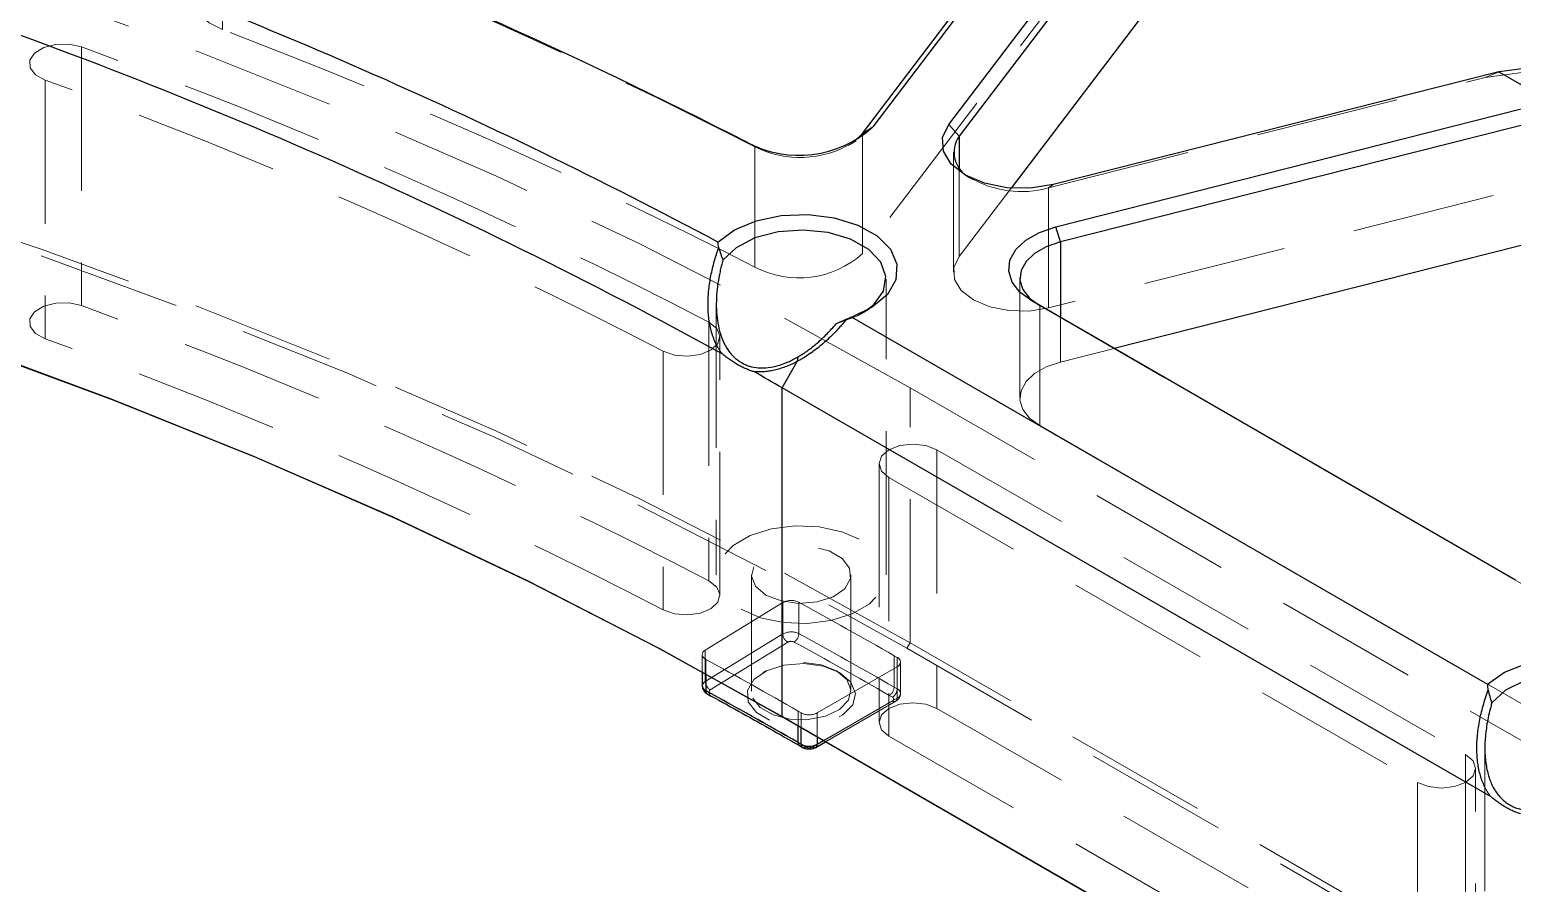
# Model space of a CAD drawing. Header units: millimetres. Extents: x 0 to 420, y 0 to 298.
# Drawn here: x 349.41 to 362.51, y 254.5 to 262.05 of the extents above; entities that cross this region are included whole.
import ezdxf

# ---------------------------------------------------------------- set-up
doc = ezdxf.new("R2010")
doc.units = ezdxf.units.MM
doc.linetypes.add('HIDDEN', pattern=[1.905, 1.27, -0.635])

msp = doc.modelspace()

# ---------------------------------------------------------------- linework, layer by layer
at = {"color": 7, "linetype": 'HIDDEN', "lineweight": 18}
for p, q in [((360.08423, 264.432762), (356.767419, 260.068392)), ((351.113113, 263.109696), (351.113113, 262.048193)), ((362.271213, 261.626584), (366.03358, 262.12488)), ((349.867367, 261.89492), (349.867367, 259.608605)), ((362.392799, 261.675967), (362.271213, 261.626584)), ((349.546849, 261.60211), (349.546849, 259.315796)), ((358.413232, 260.649474), (362.271213, 261.626584)), ((366.03358, 261.517976), (358.413232, 259.587971)), ((356.767419, 261.129895), (356.767419, 260.068392)), ((355.817799, 261.010972), (355.751103, 261.049612)), ((355.817799, 261.010972), (355.817799, 259.949469)), ((356.642305, 261.024171), (356.713027, 261.065011)), ((357.572176, 260.966663), (357.572176, 259.90516)), ((357.622729, 260.827504), (357.622729, 260.044318)), ((357.677121, 260.76262), (357.747843, 260.72178)), ((358.081238, 260.64764), (357.622729, 260.044318)), ((358.413232, 260.649474), (358.453408, 260.678263)), ((358.413232, 260.649474), (358.413232, 259.587971)), ((356.976597, 257.230573), (356.976597, 259.843504)), ((358.158761, 259.854423), (358.158761, 258.79292)), ((355.476597, 259.620706), (355.476597, 257.230573)), ((356.757013, 259.537401), (356.827736, 259.578241)), ((358.334497, 259.609501), (358.263786, 259.650334)), ((358.334497, 259.609501), (362.610356, 257.1411)), ((358.334497, 259.609501), (358.334497, 258.547997)), ((355.410363, 259.462058), (355.410363, 257.175744)), ((358.517706, 259.50375), (358.517706, 259.110109)), ((355.508841, 257.04745), (355.508841, 259.333764)), ((355.007319, 259.20547), (355.007319, 256.919156)), ((358.991653, 259.230146), (358.517706, 259.110109)), ((357.189217, 258.88259), (366.327354, 253.607256)), ((357.189217, 256.628938), (357.189217, 258.88259)), ((358.334497, 258.547997), (362.610356, 256.079597)), ((357.426461, 258.334718), (357.426461, 256.048404)), ((357.426461, 258.334718), (362.097873, 255.640151)), ((356.914329, 258.212257), (356.914329, 255.925942)), ((357.002197, 258.089795), (361.673609, 255.395229)), ((357.002197, 258.089795), (357.002197, 255.803481)), ((355.786597, 257.230573), (355.786597, 256.201732)), ((356.666597, 256.201732), (356.666597, 257.230573)), ((356.064088, 256.984487), (355.37952, 256.563671)), ((356.064088, 256.984487), (356.064088, 256.706863)), ((356.205619, 256.709328), (356.205619, 256.986952)), ((356.064088, 256.706863), (355.37952, 256.286047)), ((355.352415, 256.524152), (355.352415, 256.372127)), ((355.37952, 256.286047), (355.37952, 256.563671)), ((355.423257, 256.213344), (356.107825, 256.634159)), ((357.160933, 256.579948), (357.189217, 256.628938)), ((357.160933, 256.579948), (366.299069, 251.304614)), ((366.327354, 251.353604), (357.189217, 256.628938)), ((355.383774, 256.482171), (355.383774, 256.354926)), ((356.36794, 256.009058), (357.075047, 256.417263)), ((357.047796, 256.514635), (357.075047, 256.498903)), ((357.047796, 256.237011), (357.047796, 256.514635)), ((357.075047, 256.498903), (357.075047, 256.221279)), ((357.075047, 256.139639), (357.075047, 256.417263)), ((357.104336, 256.180459), (357.104336, 256.458083)), ((355.91542, 256.381312), (355.887131, 256.364976)), ((356.566064, 256.364976), (356.537775, 256.381312)), ((356.424548, 255.764113), (357.075047, 256.139639)), ((357.005369, 256.163527), (357.032621, 256.147795)), ((357.075047, 256.221279), (357.047796, 256.237011)), ((356.199268, 256.02479), (356.226519, 256.009058)), ((356.199268, 255.894165), (356.199268, 256.02479)), ((356.226519, 255.878433), (356.226519, 256.009058)), ((357.032621, 256.115138), (356.325514, 255.706934)), ((356.36794, 256.009058), (356.36794, 255.796792)), ((356.442126, 255.753966), (357.062618, 256.112168)), ((357.426461, 256.048404), (362.097873, 253.353837)), ((357.002197, 255.803481), (361.673609, 253.108914)), ((356.268945, 255.706934), (356.241694, 255.722666)), ((362.097873, 255.640151), (362.097873, 253.353837)), ((362.267569, 255.702569), (362.267569, 253.3134)), ((362.185741, 253.231376), (362.185741, 255.51769)), ((361.673609, 255.395229), (361.673609, 253.108914))]:
    msp.add_line(p, q, dxfattribs=at)
at = {"color": 7, "linetype": 'Continuous', "lineweight": 25}
for p, q in [((360.965959, 264.443452), (358.081238, 260.64764)), ((356.767419, 261.129895), (358.786925, 263.787229)), ((358.803693, 263.747257), (356.858993, 261.188356)), ((357.531154, 261.210668), (359.259099, 263.484356)), ((359.315318, 263.332986), (357.622729, 261.105821)), ((366.087339, 262.165279), (362.392799, 261.675967)), ((362.391977, 261.675784), (358.453408, 260.678263)), ((362.392799, 261.675967), (362.391977, 261.675784)), ((362.391977, 261.675784), (362.847383, 261.412884)), ((358.47753, 260.306131), (362.847383, 261.412884)), ((362.950166, 261.294221), (358.517706, 260.171612)), ((356.767419, 261.129895), (356.858993, 261.188356)), ((357.622729, 261.105821), (357.531154, 261.210668)), ((357.622729, 261.105821), (357.622729, 260.827504)), ((366.134606, 261.039241), (358.991653, 259.230146)), ((358.517706, 260.171612), (358.47753, 260.306131)), ((358.517706, 260.171612), (358.517706, 259.50375)), ((362.539645, 257.181934), (358.263786, 259.650334)), ((356.672747, 259.507491), (362.291982, 256.263576)), ((356.19754, 259.155245), (356.192418, 259.115783)), ((356.057846, 258.882696), (356.192418, 259.115783)), ((362.322335, 255.266284), (356.057846, 258.882696)), ((356.057846, 255.975811), (356.057846, 258.882696)), ((355.352415, 256.372127), (355.352415, 256.246528)), ((355.383774, 256.354926), (355.383774, 256.204547)), ((356.057846, 255.975811), (362.734727, 252.12133)), ((356.08613, 255.959478), (356.057846, 255.975811)), ((362.757564, 252.108141), (356.08613, 255.959478)), ((356.199268, 255.747166), (356.199268, 255.894165)), ((356.226519, 255.731435), (356.226519, 255.878433)), ((356.199268, 255.747166), (356.226519, 255.731435)), ((356.355511, 255.703964), (356.442126, 255.753966)), ((356.36794, 255.796792), (356.36794, 255.731435)), ((356.36794, 255.731435), (356.424548, 255.764113)), ((356.211696, 255.719696), (356.238948, 255.703964))]:
    msp.add_line(p, q, dxfattribs=at)
at = {"color": 7, "linetype": 'HIDDEN', "lineweight": 18, "flags": 128}
for points in [[(357.189217, 258.88259), (356.014793, 259.534031), (354.796267, 260.157893), (353.53558, 260.753184), (352.234742, 261.318953), (350.895826, 261.8543), (349.520964, 262.358372), (348.112349, 262.830364), (346.672225, 263.269526), (345.202886, 263.675157), (343.706675, 264.046611), (342.185974, 264.383296)], [(351.185758, 262.649275), (351.053645, 262.599501), (350.948571, 262.53157), (350.8778, 262.450175), (350.846226, 262.360946), (350.856031, 262.27005), (350.906537, 262.183771), (350.994252, 262.108075), (351.113113, 262.048193)], [(342.172399, 262.07526), (343.691609, 261.738906), (345.186353, 261.367816), (346.654251, 260.962583), (348.092964, 260.523852), (349.500198, 260.052322), (350.873711, 259.548744), (352.211315, 259.013922), (353.510878, 258.448707), (354.770328, 257.854001), (355.98766, 257.23075), (357.160933, 256.579948)], [(357.189217, 256.628938), (356.014793, 257.280378), (354.796267, 257.904241), (353.53558, 258.499531), (352.234742, 259.065301), (350.895826, 259.600648), (349.520964, 260.104719), (348.112349, 260.576712), (346.672225, 261.015873), (345.202886, 261.421504), (343.706675, 261.792958), (342.185974, 262.129643)], [(349.867367, 261.89492), (349.758116, 261.919179), (349.6411, 261.917457), (349.534133, 261.890015), (349.4535, 261.84103), (349.411476, 261.777961), (349.41446, 261.710409), (349.461996, 261.648658), (349.546849, 261.60211)], [(357.622729, 260.044318), (357.576052, 259.944467), (357.582523, 259.841112), (357.641564, 259.743467), (357.747912, 259.660237), (357.892085, 259.598844), (358.06123, 259.56476), (358.240266, 259.561025), (358.413232, 259.587971)], [(349.867367, 259.608605), (349.758116, 259.632865), (349.6411, 259.631143), (349.534133, 259.6037), (349.4535, 259.554716), (349.411476, 259.491647), (349.41446, 259.424095), (349.461996, 259.362344), (349.546849, 259.315796)], [(356.535894, 259.44907), (356.723599, 259.51925), (356.790159, 259.557821)], [(355.007319, 259.20547), (355.107705, 259.170716), (355.223488, 259.160784), (355.337042, 259.177187), (355.431077, 259.217428), (355.49128, 259.27538), (355.508483, 259.34222), (355.480069, 259.407773), (355.410363, 259.462058)], [(358.334497, 258.547997), (358.244925, 258.614079), (358.185508, 258.690656), (358.159731, 258.773234), (358.169108, 258.856968), (358.213088, 258.936942), (358.289091, 259.008465), (358.392656, 259.067339), (358.517706, 259.110109)], [(357.426461, 258.334718), (357.329134, 258.37226), (357.214329, 258.385443), (357.099524, 258.37226), (357.002197, 258.334718), (356.937165, 258.278532), (356.914329, 258.212257), (356.937165, 258.145981), (357.002197, 258.089795)], [(355.696267, 256.92442), (355.86716, 256.850568), (356.067173, 256.807502), (356.280102, 256.798711), (356.488695, 256.824906), (356.676055, 256.883966), (356.827003, 256.971107), (356.92931, 257.079267), (356.974686, 257.199686), (356.959457, 257.322607), (356.884856, 257.438072), (356.756927, 257.536726), (356.586034, 257.610578), (356.386021, 257.653644), (356.173093, 257.662436), (355.964499, 257.63624), (355.777139, 257.57718), (355.626191, 257.49004), (355.523885, 257.381879), (355.478508, 257.261461), (355.493737, 257.13854), (355.568338, 257.023075), (355.696267, 256.92442)], [(355.91547, 257.050964), (356.048872, 256.99821), (356.206276, 256.976838), (356.366425, 256.989734), (356.50769, 257.035157), (356.610991, 257.106973), (356.662378, 257.195481), (356.65491, 257.288728), (356.589596, 257.374122), (356.475257, 257.440128), (356.327335, 257.477833), (356.165808, 257.482144), (356.012491, 257.452479), (355.88809, 257.392845), (355.809407, 257.311294), (355.787067, 257.218842), (355.824088, 257.127975), (355.91547, 257.050964)], [(355.007319, 256.919156), (355.107705, 256.884402), (355.223488, 256.87447), (355.337042, 256.890873), (355.431077, 256.931114), (355.49128, 256.989065), (355.508483, 257.055906), (355.480069, 257.121458), (355.410363, 257.175744)], [(355.37952, 256.563671), (355.367582, 256.554718), (355.358894, 256.544593), (355.353788, 256.533686), (355.352461, 256.522413), (355.354962, 256.511207), (355.361196, 256.500497), (355.370924, 256.490693), (355.383774, 256.482171)], [(356.566008, 256.365008), (356.420479, 256.422558), (356.248765, 256.445873), (356.074057, 256.431804), (355.919951, 256.382251), (355.807258, 256.303907), (355.7512, 256.207353), (355.759347, 256.105628), (355.830598, 256.012472), (355.955332, 255.940465), (356.116701, 255.899332), (356.292912, 255.894629), (356.460167, 255.926991), (356.595878, 255.992047), (356.681714, 256.081011), (356.706085, 256.181868), (356.665698, 256.280996), (356.566008, 256.365008)], [(356.537724, 256.381342), (356.629107, 256.30433), (356.666128, 256.213463), (356.643788, 256.121011), (356.565104, 256.039461), (356.440703, 255.979826), (356.287386, 255.950161), (356.125859, 255.954472), (355.977937, 255.992177), (355.863598, 256.058184), (355.798284, 256.143577), (355.790817, 256.236825), (355.842203, 256.325333), (355.945505, 256.397148), (356.086769, 256.442571), (356.246918, 256.455467), (356.404322, 256.434096), (356.537724, 256.381342)], [(355.424959, 256.180743), (355.419819, 256.184152), (355.415928, 256.188074), (355.413434, 256.192358), (355.412433, 256.19684), (355.412964, 256.201349), (355.415007, 256.205712), (355.418482, 256.209762), (355.423257, 256.213344)], [(357.426461, 256.048404), (357.329134, 256.085946), (357.214329, 256.099129), (357.099524, 256.085946), (357.002197, 256.048404), (356.937165, 255.992218), (356.914329, 255.925942), (356.937165, 255.859667), (357.002197, 255.803481)], [(361.673609, 255.395229), (361.770936, 255.357687), (361.885741, 255.344504), (362.000546, 255.357687), (362.097873, 255.395229), (362.162905, 255.451414), (362.185741, 255.51769), (362.162905, 255.583965), (362.097873, 255.640151)]]:
    msp.add_lwpolyline(points, dxfattribs=at)
at = {"color": 7, "linetype": 'Continuous', "lineweight": 25, "flags": 128}
for points in [[(337.546804, 261.970777), (339.031641, 261.74579), (340.50008, 261.487414), (341.949869, 261.196045), (343.378784, 260.872129), (344.784634, 260.516164), (346.165263, 260.128695), (347.518554, 259.710316), (348.842431, 259.26167), (350.134864, 258.783444), (351.39387, 258.276372), (352.617519, 257.741231), (353.803935, 257.178842), (354.951297, 256.590068), (356.057846, 255.975811)], [(356.08613, 255.959478), (354.978452, 256.574361), (353.829919, 257.163736), (352.642293, 257.726699), (351.417395, 258.262386), (350.157104, 258.769976), (348.863353, 259.24869), (347.538125, 259.697794), (346.183453, 260.116599), (344.801415, 260.504463), (343.39413, 260.860792), (341.963757, 261.185038), (340.512489, 261.476704), (339.042552, 261.735344), (337.556199, 261.96056)], [(356.674937, 261.044591), (356.69585, 261.059607), (356.767419, 261.129895)], [(358.453408, 260.678263), (358.251615, 260.646826), (358.042739, 260.651184), (357.845404, 260.690948), (357.677201, 260.762574), (357.553129, 260.859675), (357.484247, 260.973594), (357.476698, 261.094176), (357.531154, 261.210668)], [(355.490476, 260.170506), (355.636417, 260.27829), (355.828232, 260.358626), (356.051011, 260.405269), (356.287438, 260.414594), (356.519136, 260.385876), (356.728095, 260.321347), (356.898074, 260.226024), (357.01586, 260.107314), (357.072298, 259.974446), (357.063002, 259.837747), (356.988693, 259.707842), (356.855148, 259.594829), (356.672747, 259.507491)], [(356.790159, 259.557821), (356.867115, 259.61826), (356.953682, 259.737296), (356.975604, 259.865776), (356.930932, 259.992275), (356.823637, 260.105547), (356.663259, 260.19552), (356.464057, 260.254196), (356.243743, 260.276357), (356.021904, 260.260032), (355.818264, 260.206674), (355.65093, 260.121027), (355.534778, 260.010705), (355.534778, 260.010705)], [(358.263786, 259.650334), (358.159286, 259.72743), (358.089965, 259.816769), (358.059893, 259.91311), (358.070832, 260.010799), (358.122143, 260.104103), (358.210813, 260.187547), (358.331638, 260.256233), (358.47753, 260.306131)], [(358.517706, 260.171612), (358.392656, 260.128842), (358.289091, 260.069969), (358.213088, 259.998446), (358.169108, 259.918471), (358.159731, 259.834737), (358.185508, 259.752159), (358.244925, 259.675582), (358.334497, 259.609501)], [(362.291982, 256.263576), (362.44147, 256.368783), (362.63526, 256.446245), (362.858449, 256.490005), (363.093874, 256.496698), (363.323431, 256.46581), (363.529468, 256.399716), (363.696141, 256.303498), (363.810632, 256.184555), (363.864137, 256.052035), (363.852543, 255.916127), (363.77674, 255.787282), (363.642557, 255.67541), (363.460314, 255.589112)], [(363.581131, 255.640648), (363.652554, 255.695926), (363.741992, 255.814224), (363.767047, 255.942485), (363.725494, 256.06931), (363.621025, 256.183429), (363.462925, 256.274698), (363.265244, 256.335007), (363.045552, 256.358995), (362.823373, 256.344531), (362.618453, 256.2929), (362.449003, 256.20869), (362.330084, 256.099387), (362.330084, 256.099387)]]:
    msp.add_lwpolyline(points, dxfattribs=at)
at = {"color": 7, "linetype": 'Continuous', "lineweight": 25}
for centre, radius, start, end in [((334.582846, 219.904209), 46.271366, 62.7753382, 69.1420958), ((334.18343, 220.279597), 45.224715, 61.8918592, 70.714102), ((334.07815, 220.160758), 44.528847, 61.2027096, 71.4192111), ((356.205255, 261.915847), 0.978068, 242.3327552, 311.9434915), ((357.822875, 260.963154), 0.245789, 144.5181897, 244.0215294), ((337.455984, 226.659194), 37.207303, 60.0031813, 60.4450598), ((355.402876, 256.251519), 0.050707, 185.6477372, 247.8701359), ((355.412717, 256.201097), 0.029148, 173.2017669, 235.5354855), ((337.226911, 222.875823), 37.953597, 60.0077431, 61.4192811), ((356.228668, 255.743921), 0.029579, 173.7011522, 234.9866674), ((356.25656, 255.728479), 0.030186, 174.3802681, 234.2945359), ((356.29723, 255.867906), 0.153702, 242.6096722, 297.3903278), ((356.339402, 255.7278), 0.028769, 304.0386522, 7.2576066)]:
    msp.add_arc(centre, radius, start, end, dxfattribs=at)
at = {"color": 7, "linetype": 'HIDDEN', "lineweight": 18}
for centre, radius, start, end in [((334.598037, 219.765458), 46.383948, 62.7753382, 69.1420958), ((334.598037, 218.703955), 46.383948, 62.7753382, 69.1420958), ((334.26716, 218.820661), 45.812206, 62.5148314, 70.0911298), ((334.178904, 219.169155), 45.130138, 62.5148314, 70.0911298), ((356.215362, 261.818296), 0.899905, 243.7822833, 300.7099866), ((358.172677, 261.51226), 0.895694, 239.2869209, 285.5790911), ((356.207072, 260.691956), 0.838344, 242.3327552, 311.9434915), ((334.26716, 216.534347), 45.812206, 62.5148314, 70.0911298), ((334.178904, 216.882841), 45.130138, 62.5148314, 70.0911298), ((356.137225, 256.84952), 0.15351, 63.5424254, 118.4528536), ((337.496713, 222.640566), 39.111346, 60.0077648, 61.4223168), ((356.137225, 256.571896), 0.15351, 63.5424254, 118.4528536), ((356.153768, 256.711306), 0.08979, 182.8357425, 239.2246173), ((356.111086, 256.713285), 0.094616, 304.3241318, 357.6030202), ((337.496713, 222.362942), 39.111346, 60.0077648, 61.4223168), ((356.13708, 256.580173), 0.061404, 63.5424254, 118.4528536), ((337.48318, 222.339518), 39.053546, 60.0077648, 61.4223168), ((337.226911, 223.153447), 37.953597, 60.0077431, 61.4192811), ((357.059554, 256.458083), 0.043662, 290.7834208, 69.2165792), ((355.400977, 256.242276), 0.048748, 116.1145586, 174.9955341), ((355.469201, 256.29049), 0.08979, 182.8357425, 239.2246173), ((355.407417, 256.203695), 0.028887, 247.1992962, 307.3901053), ((337.240446, 222.801265), 38.011394, 60.0077431, 61.4192811), ((356.955683, 256.241203), 0.092208, 302.6054783, 357.3945215), ((356.982934, 256.225471), 0.092208, 302.6054783, 357.3945215), ((357.026424, 256.131467), 0.017465, 290.7834208, 69.2165792), ((357.049183, 256.135443), 0.026203, 230.7967148, 9.214037), ((357.059554, 256.180459), 0.043662, 290.7834208, 69.2165792), ((356.29723, 256.14553), 0.153702, 242.6096722, 297.3903278), ((356.224119, 255.747199), 0.030179, 245.692881, 305.6175775), ((356.251533, 255.729831), 0.028765, 244.0440993, 307.2533411), ((356.29723, 255.761523), 0.061481, 242.6096722, 297.3903278), ((356.34309, 255.73147), 0.030181, 234.3839419, 294.2896785)]:
    msp.add_arc(centre, radius, start, end, dxfattribs=at)
at = {"color": 7, "linetype": 'Continuous', "lineweight": 25}
for points, knots in [([(355.52824, 259.182699), (355.522764, 259.19007), (355.511756, 259.20489), (355.49177, 259.236373), (355.46967, 259.278065), (355.447961, 259.331361), (355.430784, 259.387269), (355.417962, 259.445183), (355.409237, 259.504494), (355.40432, 259.56484), (355.402952, 259.626157), (355.404939, 259.688208), (355.410087, 259.750589), (355.418171, 259.812916), (355.428994, 259.875013), (355.44242, 259.936895), (355.458339, 259.998573), (355.473634, 260.049724), (355.487, 260.090545), (355.494173, 260.110888), (355.497771, 260.121091)], [0, 0, 0, 0, 0.031289185, 0.062901641, 0.125744317, 0.188340343, 0.251181776, 0.314009134, 0.376373066, 0.438605917, 0.500973309, 0.563695482, 0.626390517, 0.688700494, 0.750806681, 0.812862438, 0.875001144, 0.937343407, 0.968576866, 1, 1, 1, 1]), ([(355.497771, 260.121091), (355.50354, 260.101828), (355.514631, 260.064798), (355.528246, 260.028244), (355.534778, 260.010705)], [0, 0, 0, 0, 0.520180399, 1, 1, 1, 1]), ([(355.534778, 260.010705), (355.53005, 259.993342), (355.520825, 259.959464), (355.505116, 259.891389), (355.489532, 259.806262), (355.478226, 259.703401), (355.475192, 259.601436), (355.481412, 259.501551), (355.497957, 259.405319), (355.526107, 259.314637), (355.566848, 259.232589), (355.611795, 259.174168), (355.653885, 259.135346), (355.679269, 259.117047), (355.70507, 259.101239), (355.731136, 259.087726), (355.780912, 259.068914), (355.848778, 259.055937), (355.935231, 259.057953), (356.014242, 259.074458), (356.072986, 259.09463), (356.11632, 259.112802), (356.154834, 259.131117), (356.183118, 259.147096), (356.19754, 259.155245)], [0, 0, 0, 0, 0.032596016, 0.063599867, 0.126957467, 0.190480501, 0.254028224, 0.316856442, 0.379638942, 0.442238272, 0.50444161, 0.566040028, 0.596819895, 0.627690714, 0.634014519, 0.662944932, 0.691860953, 0.750359442, 0.811995367, 0.874438334, 0.916080751, 0.936933207, 0.9678401, 1, 1, 1, 1]), ([(356.626856, 259.487775), (356.617421, 259.476356), (356.598598, 259.453577), (356.564714, 259.415027), (356.522753, 259.37001), (356.472034, 259.319962), (356.417558, 259.270958), (356.362156, 259.225798), (356.306102, 259.184672), (356.258781, 259.153815), (356.220876, 259.131271), (356.201868, 259.120926), (356.192418, 259.115783)], [0, 0, 0, 0, 0.075504562, 0.150627889, 0.262287029, 0.390893781, 0.517486788, 0.641853626, 0.763815361, 0.883226295, 0.941949612, 1, 1, 1, 1]), ([(356.19754, 259.155245), (356.207096, 259.160964), (356.226481, 259.172566), (356.255447, 259.191614), (356.289272, 259.215331), (356.327957, 259.244784), (356.385639, 259.292781), (356.441598, 259.345721), (356.495963, 259.40296), (356.522338, 259.433416), (356.535894, 259.44907)], [0, 0, 0, 0, 0.076601787, 0.155400069, 0.236420609, 0.356743648, 0.482589935, 0.737506714, 0.865077768, 1, 1, 1, 1]), ([(356.626856, 259.487775), (356.610948, 259.480838), (356.580009, 259.467345), (356.550318, 259.455045), (356.535894, 259.44907)], [0, 0, 0, 0, 0.514172863, 1, 1, 1, 1]), ([(355.80878, 259.025199), (355.802968, 259.026896), (355.791483, 259.03025), (355.768347, 259.037891), (355.739237, 259.048861), (355.703903, 259.064724), (355.668448, 259.083308), (355.633079, 259.104546), (355.597902, 259.128276), (355.568844, 259.149934), (355.545644, 259.168282), (355.53409, 259.177853), (355.52824, 259.182699)], [0, 0, 0, 0, 0.063537326, 0.12555671, 0.250891347, 0.376450323, 0.501713361, 0.626165243, 0.750380034, 0.874861039, 0.936645284, 1, 1, 1, 1]), ([(356.192418, 259.115783), (356.184607, 259.111697), (356.16906, 259.103565), (356.137726, 259.088494), (356.098262, 259.07142), (356.050311, 259.054078), (356.001828, 259.040091), (355.95304, 259.029819), (355.904323, 259.023583), (355.864083, 259.022051), (355.832305, 259.023), (355.816601, 259.024468), (355.80878, 259.025199)], [0, 0, 0, 0, 0.06301736, 0.125420148, 0.250179746, 0.374722003, 0.499562581, 0.625268803, 0.750533355, 0.875153038, 0.937819599, 1, 1, 1, 1]), ([(355.352424, 256.245755), (355.353122, 256.238684), (355.354505, 256.224665), (355.364223, 256.205327), (355.378069, 256.188707), (355.390171, 256.180936), (355.396066, 256.177152)], [0, 0, 0, 0, 0.2608920293, 0.5172691022, 0.7648800567, 1, 1, 1, 1]), ([(355.396251, 256.17705), (355.580247, 256.075815), (355.854607, 255.924862), (356.123225, 255.770527), (356.211696, 255.719696)], [0, 0, 0, 0, 0.670642225, 1, 1, 1, 1]), ([(362.322335, 255.266284), (362.317575, 255.272487), (362.308022, 255.284938), (362.294759, 255.30476), (362.282226, 255.325484), (362.266537, 255.354523), (362.249, 255.393159), (362.231469, 255.4427), (362.21741, 255.495443), (362.206883, 255.551151), (362.199931, 255.609581), (362.196584, 255.670474), (362.196852, 255.733562), (362.200734, 255.798569), (362.208212, 255.86521), (362.21925, 255.933192), (362.233803, 256.002217), (362.251794, 256.071983), (362.269573, 256.130307), (362.285361, 256.17708), (362.293923, 256.200439), (362.298215, 256.212149)], [0, 0, 0, 0, 0.026562029, 0.053312023, 0.080301199, 0.107579424, 0.162871313, 0.219352359, 0.27712221, 0.336252168, 0.396785507, 0.458738621, 0.522102751, 0.586845717, 0.652913657, 0.720233242, 0.788713795, 0.8582492, 0.928719767, 0.964267919, 1, 1, 1, 1]), ([(362.330084, 256.099387), (362.324274, 256.117435), (362.312237, 256.154817), (362.302995, 256.192605), (362.298215, 256.212149)], [0, 0, 0, 0, 0.48278103, 1, 1, 1, 1]), ([(362.330084, 256.099387), (362.326396, 256.086518), (362.319151, 256.061239), (362.306274, 256.01086), (362.292556, 255.948653), (362.280056, 255.874677), (362.271657, 255.802347), (362.26742, 255.732065), (362.267369, 255.66422), (362.271507, 255.599189), (362.279815, 255.537333), (362.29225, 255.478999), (362.308751, 255.424511), (362.32923, 255.374179), (362.353581, 255.32829), (362.381673, 255.287107), (362.413353, 255.250874), (362.448443, 255.219804), (362.486742, 255.194082), (362.52803, 255.173859), (362.572063, 255.159253), (362.618584, 255.150342), (362.667323, 255.14717), (362.718002, 255.149746), (362.770331, 255.158047), (362.824017, 255.172016), (362.878761, 255.191569), (362.93426, 255.216589), (362.990207, 255.246934), (363.046292, 255.282432), (363.102206, 255.322881), (363.157638, 255.36806), (363.212289, 255.417703), (363.256567, 255.462265), (363.291505, 255.49991), (363.308626, 255.519486), (363.317344, 255.529454)], [0, 0, 0, 0, 0.018985337, 0.037291323, 0.07392292, 0.109813771, 0.144891029, 0.179095488, 0.212383573, 0.244729392, 0.276126713, 0.306590879, 0.336160476, 0.364898564, 0.392893196, 0.42025683, 0.44712436, 0.473649575, 0.5, 0.526350425, 0.552875639, 0.57974317, 0.607106804, 0.635101436, 0.663839524, 0.693409121, 0.723873287, 0.755270608, 0.787616427, 0.820904512, 0.85510897, 0.890186229, 0.92607708, 0.962708677, 0.981012272, 1, 1, 1, 1]), ([(362.581433, 255.11671), (362.576087, 255.118494), (362.565402, 255.122059), (362.543924, 255.129975), (362.516913, 255.141078), (362.484293, 255.156606), (362.451614, 255.17437), (362.419018, 255.194319), (362.386596, 255.21637), (362.354318, 255.24027), (362.33301, 255.257601), (362.322335, 255.266284)], [0, 0, 0, 0, 0.062740762, 0.125403214, 0.250620533, 0.376000448, 0.501247924, 0.625864487, 0.750282782, 0.87489289, 1, 1, 1, 1])]:
    msp.add_open_spline(points, degree=3, knots=knots, dxfattribs=at)
for points in [[(355.497771, 260.121091), (355.495166, 260.1375), (355.492738, 260.153975), (355.490476, 260.170506)], [(356.672747, 259.507491), (356.657488, 259.500741), (356.64219, 259.494164), (356.626856, 259.487775)], [(362.298215, 256.212149), (362.295946, 256.229226), (362.293872, 256.246373), (362.291982, 256.263576)], [(356.238947, 255.703965), (356.24746, 255.700061), (356.264487, 255.692255), (356.29723, 255.688914), (356.329973, 255.692255), (356.346999, 255.700061), (356.355513, 255.703965)]]:
    msp.add_open_spline(points, degree=3, dxfattribs=at)
at = {"color": 7, "linetype": 'HIDDEN', "lineweight": 18}
msp.add_open_spline([(357.062619, 256.112169), (357.068348, 256.116016), (357.080103, 256.123909), (357.093379, 256.140497), (357.102578, 256.159666), (357.103747, 256.173489), (357.104336, 256.180459)], degree=3, knots=[0, 0, 0, 0, 0.235484446, 0.483158084, 0.739378943, 1, 1, 1, 1], dxfattribs=at)

doc.saveas('drawing.dxf')
